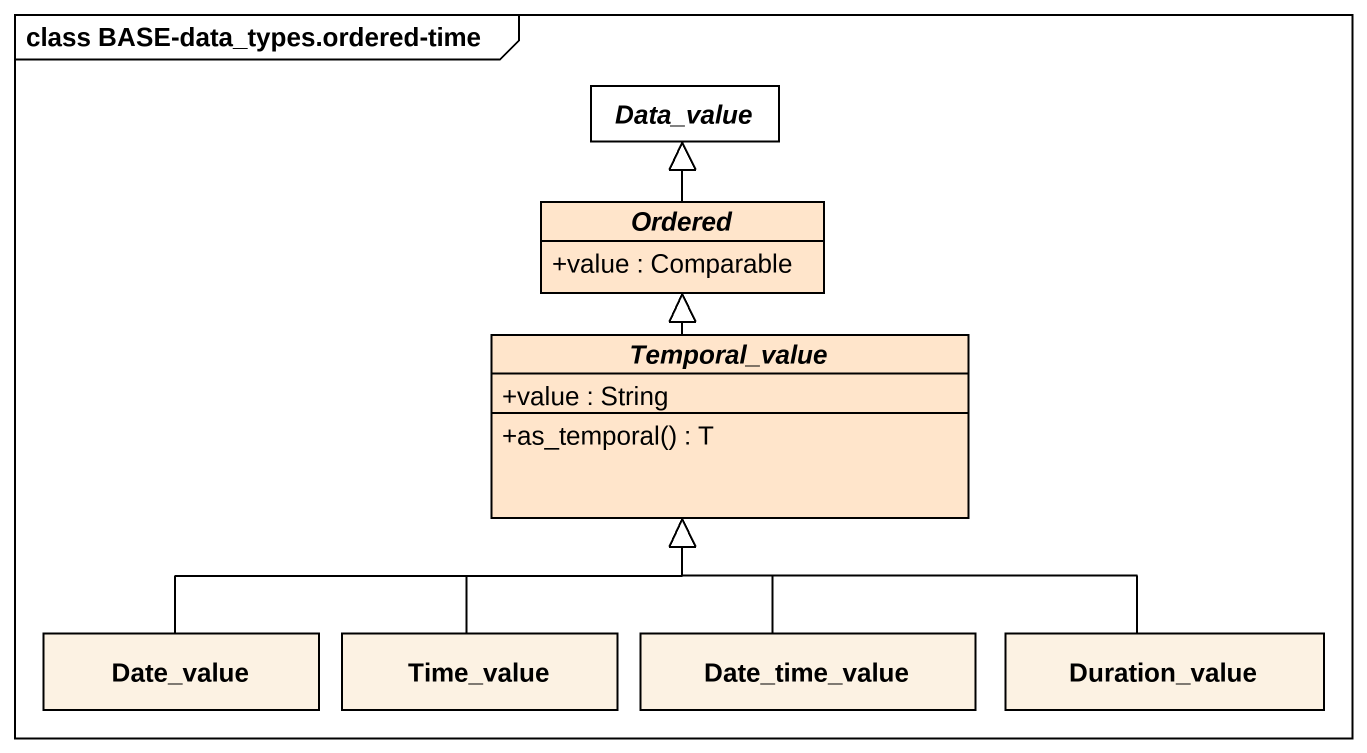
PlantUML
@startuml
mainframe class BASE-data_types.ordered-time
hide circle
hide empty members
skinparam classAttributeIconSize 0
abstract class Data_value #FFFFFF
abstract class Ordered #FFE5CB {
  +value : Comparable
}
abstract class Temporal_value #FFE5CB {
  +value : String
  +as_temporal() : T
}
class Date_value
class Time_value
class Date_time_value
class Duration_value
Ordered -up-|> Data_value
Temporal_value -up-|> Ordered
Date_value -right-|> Temporal_value
Time_value -up-|> Temporal_value
Date_time_value -up-|> Temporal_value
Duration_value -left-|> Temporal_value
@enduml
